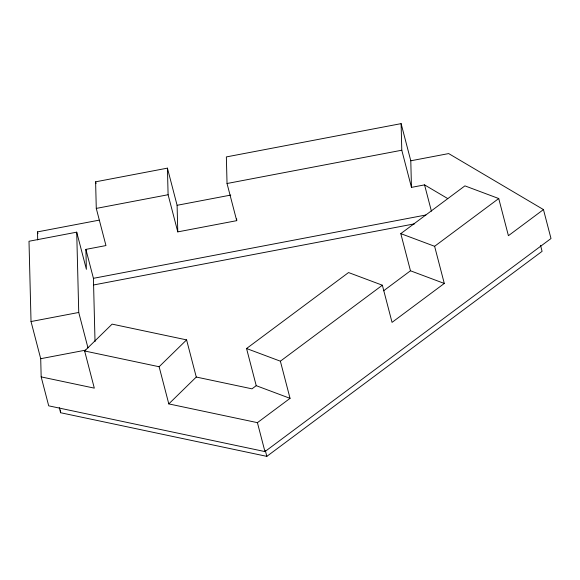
<?xml version="1.0" encoding="UTF-8"?>
<svg xmlns="http://www.w3.org/2000/svg" width="580" height="580" viewBox="0 0 580 580"><rect width="100%" height="100%" fill="white"/><g stroke="black" fill="none" stroke-linecap="round" stroke-linejoin="round"><path stroke-width="0.87" d="M236.669 218.885L236.713 220.661L177.777 231.884L177.103 205.298L167.424 168.142L95.606 181.823L96.28 208.408L105.959 245.565L85.891 249.386L86.391 269.33L76.712 232.167L29 241.258L31.03 321.545L40.709 358.701L41.173 376.899L94.308 388.136L84.629 350.98L112.107 324.126L186.593 339.887L196.272 377.043L168.802 403.905L159.123 366.741L186.593 339.887M168.802 403.905L257.418 422.653L290.051 398.344L256.23 385.678L246.551 348.522L348.544 272.549L382.365 285.215L392.044 322.371L444.295 283.453L434.616 246.297L400.795 233.631L464.913 185.868L498.735 198.534L508.413 235.69L543.46 209.583L551 238.525L264.951 451.588L48.706 405.833L41.173 376.899M246.551 348.522L280.372 361.188L382.365 285.215M434.616 246.297L498.735 198.534M256.23 385.678L251.988 388.832L196.272 377.043M383.619 290.783L410.473 270.787L444.295 283.453M59.24 407.566L60.588 412.728L266.836 456.366L542.09 251.343L540.524 245.318M447.76 198.592L424.56 184.882L411.466 187.376L410.792 160.791L401.113 123.634L226.36 156.919L227.034 183.505L236.713 220.661M96.28 208.408L168.099 194.728L167.424 168.142M227.034 183.505L401.788 150.22L401.113 123.634M37.707 239.939L37.504 231.884L99.122 220.154M177.103 205.298L230.76 195.076M410.792 160.791L448.681 153.577L543.46 209.583M95.026 341.598L93.424 278.32L425.872 215.006M93.409 285.005L414.657 223.815M31.03 321.545L78.742 312.461L76.712 232.167M40.709 358.701L85.775 350.117M84.629 350.98L159.123 366.741M424.56 184.882L431.411 211.192M401.788 150.22L411.466 187.376M400.795 233.631L410.473 270.787M280.372 361.188L290.051 398.344M265.27 450.348L266.836 456.366M257.418 422.653L264.951 451.588M168.099 194.728L177.777 231.884M95.606 181.823L96.055 183.548M85.891 249.386L93.424 278.32M78.742 312.461L87.972 347.884M37.504 231.884L37.961 233.638M60.516 410.009L60.588 412.728"/></g></svg>
